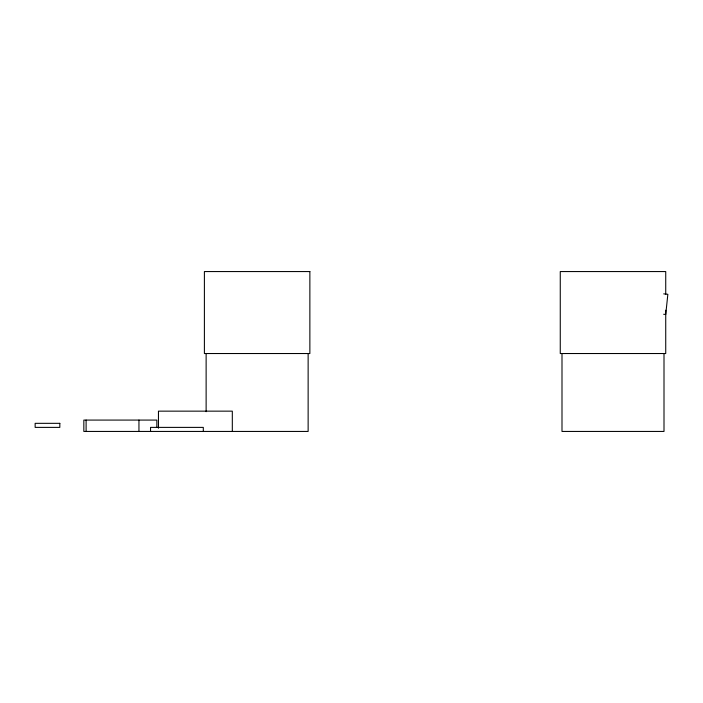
<?xml version="1.0" encoding="UTF-8"?>
<svg xmlns="http://www.w3.org/2000/svg" width="703" height="703" viewBox="0 0 703 703"><rect width="100%" height="100%" fill="white"/><g stroke="black" fill="none" stroke-linecap="round" stroke-linejoin="round"><path stroke-width="1.05" d="M663.702 293.863L667.85 294.302L665.732 314.478L663.65 314.259M665.732 294.091L665.732 271.56L560.265 271.56L560.265 353.53L665.732 353.53L665.732 310.19M664.001 353.53L664.001 431.44L561.996 431.44L561.996 353.53M308.134 353.53L308.134 431.44L83.833 431.44L83.833 420.078L156.848 420.078L156.848 427.31M232.315 431.44L232.315 411.15L158.456 411.15L158.456 428.241M206.128 353.53L206.128 411.694M203.299 431.44L203.299 427.389L150.547 427.389L150.547 431.44M138.948 420.078L138.948 431.44M86.109 420.078L86.109 431.44M309.865 271.56L204.397 271.56L204.397 353.53L309.865 353.53L309.865 271.56M59.825 423.329L35.15 423.329L35.15 427.389L59.825 427.389L59.825 423.329"/></g></svg>
